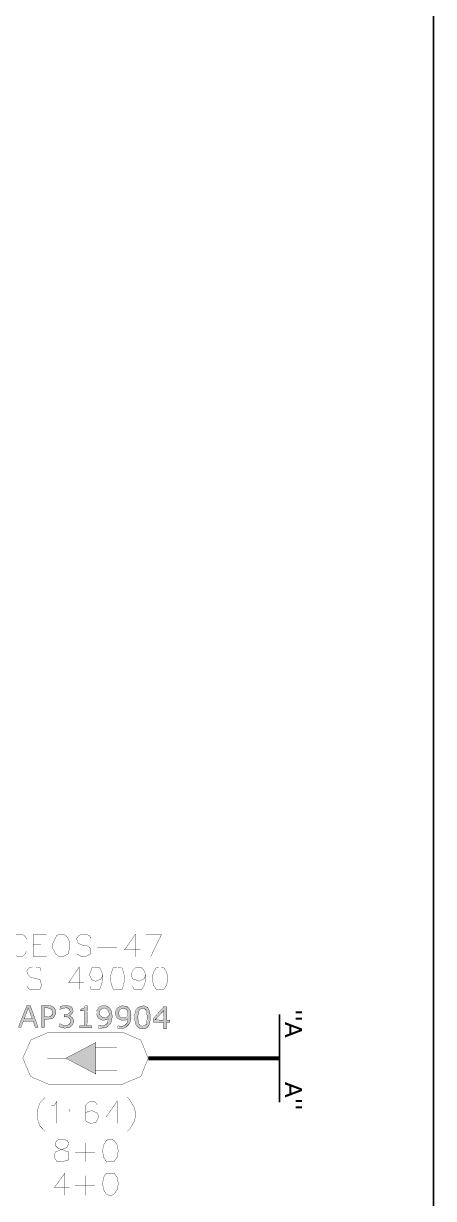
# Model space of a CAD drawing. Header units: millimetres. Extents: x 688550 to 690417, y 7458888 to 7459543.
# Drawn here: x 690355.4 to 690416.9, y 7459190.4 to 7459366.8 of the extents above; entities that cross this region are included whole.
import ezdxf
from ezdxf.enums import TextEntityAlignment as Align

# ---------------------------------------------------------------- set-up
doc = ezdxf.new("R2010")
doc.units = ezdxf.units.MM
doc.header["$LTSCALE"] = 3
doc.header["$MEASUREMENT"] = 0
for name, color, linetype in [('H', 7, 'Continuous'), ('label_cabos', 7, 'Continuous'), ('P', 7, 'Continuous')]:
    doc.layers.add(name, color=color, linetype=linetype)
doc.styles.add('siredit', font='verdana.ttf')

msp = doc.modelspace()

# ---------------------------------------------------------------- hatches: boundary and pattern name
at = {"layer": 'H', "linetype": 'Continuous'}
for points in [[(690357.13, 7459216.04), (690356.83, 7459217.01), (690356.68, 7459217.37), (690356.16, 7459219), (690355.5, 7459217.37), (690356.68, 7459217.37), (690356.83, 7459217.01), (690355.42, 7459217.01), (690355.05, 7459216.11), (690354.61, 7459216.11), (690355.87, 7459219.37), (690356.46, 7459219.37), (690357.57, 7459216.04), (690357.13, 7459216.04)], [(690358.09, 7459216.04), (690358.09, 7459219.37), (690358.98, 7459219.37), (690359.2, 7459219.37), (690359.42, 7459219.3), (690359.87, 7459219.15), (690360.09, 7459218.93), (690360.24, 7459218.49), (690360.24, 7459218.27), (690360.24, 7459218.04), (690360.02, 7459217.67), (690359.87, 7459217.52), (690359.65, 7459217.37), (690359.13, 7459217.3), (690358.98, 7459217.3), (690358.53, 7459217.3), (690358.53, 7459217.67), (690358.9, 7459217.67), (690359.28, 7459217.67), (690359.57, 7459217.82), (690359.79, 7459218.56), (690359.13, 7459219), (690358.53, 7459219), (690358.53, 7459217.67), (690358.53, 7459217.3), (690358.53, 7459216.04), (690358.09, 7459216.04)], [(690361.57, 7459215.97), (690361.28, 7459216.04), (690361.05, 7459216.04), (690360.83, 7459216.11), (690360.75, 7459216.64), (690361.05, 7459216.48), (690361.57, 7459216.34), (690361.79, 7459216.34), (690361.94, 7459216.34), (690362.46, 7459216.93), (690362.46, 7459217.15), (690362.46, 7459217.23), (690361.94, 7459217.6), (690361.79, 7459217.6), (690361.5, 7459217.6), (690361.5, 7459217.97), (690361.79, 7459217.97), (690362.09, 7459218.04), (690362.38, 7459218.41), (690362.38, 7459218.63), (690361.65, 7459219), (690361.42, 7459219), (690360.98, 7459218.78), (690360.83, 7459219.15), (690361.13, 7459219.3), (690361.42, 7459219.37), (690361.65, 7459219.37), (690361.94, 7459219.37), (690362.09, 7459219.37), (690362.46, 7459219.23), (690362.76, 7459219), (690362.83, 7459218.71), (690362.83, 7459218.41), (690362.76, 7459218.19), (690362.31, 7459217.9), (690362.83, 7459217.45), (690362.91, 7459217.3), (690362.91, 7459217.08), (690362.83, 7459216.71), (690362.68, 7459216.34), (690362.31, 7459216.04), (690361.87, 7459215.97), (690361.57, 7459215.97)], [(690365.64, 7459215.97), (690363.87, 7459216.04), (690363.87, 7459216.34), (690364.53, 7459216.34), (690364.53, 7459218.56), (690363.87, 7459218.56), (690363.87, 7459218.86), (690364.09, 7459218.86), (690364.98, 7459219.3), (690364.98, 7459216.34), (690365.64, 7459216.34), (690365.64, 7459215.97)], [(690366.98, 7459215.89), (690366.68, 7459216.41), (690367.35, 7459216.34), (690367.72, 7459216.41), (690368.02, 7459216.71), (690368.16, 7459217.15), (690368.24, 7459217.37), (690368.16, 7459217.67), (690368.24, 7459218.04), (690368.24, 7459218.34), (690368.16, 7459218.56), (690368.02, 7459218.71), (690367.72, 7459218.93), (690367.35, 7459219), (690367.13, 7459218.86), (690366.9, 7459218.63), (690366.83, 7459218.41), (690366.83, 7459218.12), (690366.83, 7459217.97), (690366.98, 7459217.67), (690367.13, 7459217.6), (690367.35, 7459217.52), (690367.5, 7459217.52), (690367.65, 7459217.52), (690367.79, 7459217.52), (690368.16, 7459217.67), (690368.24, 7459217.37), (690367.94, 7459217.23), (690367.57, 7459217.15), (690367.35, 7459217.15), (690367.13, 7459217.15), (690366.83, 7459217.3), (690366.53, 7459217.6), (690366.39, 7459218.04), (690366.39, 7459218.41), (690366.53, 7459218.86), (690366.68, 7459219), (690366.9, 7459219.15), (690367.28, 7459219.3), (690367.65, 7459219.3), (690367.87, 7459219.3), (690368.24, 7459219.08), (690368.53, 7459218.71), (690368.61, 7459218.41), (690368.68, 7459218.04), (690368.68, 7459217.6), (690368.61, 7459217.23), (690368.61, 7459217.01), (690368.53, 7459216.86), (690368.39, 7459216.56), (690368.16, 7459216.34), (690367.94, 7459216.11), (690367.79, 7459216.04), (690367.65, 7459215.97), (690367.28, 7459215.89), (690366.98, 7459215.89)], [(690369.94, 7459215.89), (690369.72, 7459215.89), (690369.57, 7459216.34), (690370.24, 7459216.27), (690370.61, 7459216.41), (690370.76, 7459216.56), (690370.91, 7459216.71), (690371.05, 7459217.08), (690371.05, 7459217.37), (690371.05, 7459217.6), (690371.13, 7459218.04), (690371.05, 7459218.34), (690370.98, 7459218.56), (690370.91, 7459218.71), (690370.24, 7459218.93), (690369.94, 7459218.86), (690369.72, 7459218.34), (690369.72, 7459218.19), (690369.72, 7459217.9), (690369.87, 7459217.67), (690370.24, 7459217.52), (690370.31, 7459217.52), (690370.46, 7459217.52), (690370.68, 7459217.52), (690371.05, 7459217.6), (690371.05, 7459217.37), (690370.76, 7459217.23), (690370.39, 7459217.15), (690370.24, 7459217.15), (690369.94, 7459217.15), (690369.72, 7459217.3), (690369.5, 7459217.37), (690369.35, 7459217.6), (690369.2, 7459218.04), (690369.2, 7459218.19), (690369.2, 7459218.41), (690369.42, 7459218.86), (690369.57, 7459219), (690369.72, 7459219.15), (690370.16, 7459219.3), (690370.46, 7459219.3), (690370.68, 7459219.3), (690371.05, 7459219.08), (690371.28, 7459218.93), (690371.42, 7459218.63), (690371.42, 7459218.56), (690371.5, 7459218.34), (690371.57, 7459217.97), (690371.57, 7459217.82), (690371.57, 7459217.52), (690371.5, 7459217.15), (690371.42, 7459217.01), (690371.42, 7459216.78), (690371.2, 7459216.48), (690371.05, 7459216.27), (690370.76, 7459216.11), (690370.61, 7459216.04), (690370.46, 7459215.97), (690370.09, 7459215.89), (690369.94, 7459215.89)], [(690372.98, 7459215.82), (690372.54, 7459216.04), (690372.39, 7459216.27), (690372.24, 7459216.48), (690372.17, 7459217.15), (690372.17, 7459217.97), (690372.31, 7459218.63), (690372.46, 7459218.86), (690372.54, 7459219.08), (690372.98, 7459219.3), (690373.28, 7459219.3), (690373.2, 7459218.93), (690373.05, 7459218.86), (690372.91, 7459218.78), (690372.76, 7459218.63), (690372.61, 7459218.27), (690372.61, 7459217.97), (690372.61, 7459217.74), (690372.61, 7459217.08), (690372.68, 7459216.71), (690372.83, 7459216.34), (690372.98, 7459216.27), (690373.13, 7459216.19), (690373.35, 7459216.19), (690373.57, 7459216.27), (690373.8, 7459216.48), (690373.94, 7459216.86), (690373.94, 7459217.08), (690373.94, 7459217.37), (690373.94, 7459217.74), (690373.94, 7459218.04), (690373.94, 7459218.27), (690373.87, 7459218.49), (690373.72, 7459218.78), (690373.43, 7459218.93), (690373.2, 7459218.93), (690373.28, 7459219.3), (690373.57, 7459219.3), (690374.02, 7459219.08), (690374.17, 7459218.86), (690374.31, 7459218.63), (690374.39, 7459217.97), (690374.39, 7459217.52), (690374.39, 7459217.15), (690374.24, 7459216.48), (690374.09, 7459216.27), (690374.02, 7459216.04), (690373.57, 7459215.82), (690372.98, 7459215.82)], [(690376.39, 7459215.89), (690376.46, 7459216.78), (690374.9, 7459216.86), (690374.9, 7459217.3), (690375.13, 7459217.15), (690376.46, 7459217.15), (690376.46, 7459218.63), (690375.13, 7459217.15), (690374.9, 7459217.3), (690376.46, 7459219.15), (690376.91, 7459219.15), (690376.91, 7459217.15), (690377.35, 7459217.15), (690377.35, 7459216.78), (690376.83, 7459216.78), (690376.83, 7459215.89), (690376.39, 7459215.89)], [(690366.24, 7459209.08), (690361.79, 7459211.45), (690366.24, 7459213.82), (690366.24, 7459209.08)]]:
    msp.add_hatch(color=256, dxfattribs=at).paths.add_polyline_path(points)

# ---------------------------------------------------------------- linework, layer by layer
msp.add_lwpolyline([(689490.27, 7459543.25), (690416.91, 7459543.25), (690416.91, 7458888.05), (689490.27, 7458888.05)], close=True)
at = {"layer": 'label_cabos', "linetype": 'Continuous'}
msp.add_line((690393.81, 7459218.02), (690393.81, 7459204.88), dxfattribs=at)
at = {"layer": 'label_cabos', "color": 5, "linetype": 'Continuous', "const_width": 0.6}
msp.add_lwpolyline([(690393.81, 7459211.45), (690374.09, 7459211.45)], dxfattribs=at)
at = {"layer": 'P', "const_width": 0.0462}
for points in [[(690355.87, 7459229.3), (690355.5, 7459229.9), (690355.13, 7459230.04), (690354.53, 7459230.04), (690354.09, 7459229.9), (690353.72, 7459229.45), (690353.5, 7459228.71), (690353.5, 7459227.9), (690353.72, 7459227.53), (690353.72, 7459227.15), (690354.09, 7459226.93), (690354.53, 7459226.71), (690355.13, 7459226.71), (690355.5, 7459226.93), (690355.87, 7459227.53)], [(690356.83, 7459226.71), (690356.83, 7459230.04), (690358.83, 7459230.04)], [(690360.75, 7459230.04), (690360.39, 7459229.9), (690360.16, 7459229.45), (690359.79, 7459228.71), (690359.79, 7459227.9), (690360.02, 7459227.53), (690360.16, 7459227.15), (690360.75, 7459226.71), (690361.35, 7459226.71), (690361.72, 7459226.93), (690362.16, 7459227.15), (690362.16, 7459227.53), (690362.31, 7459227.9), (690362.31, 7459228.71), (690362.16, 7459229.3), (690361.72, 7459229.9), (690361.35, 7459230.04), (690360.75, 7459230.04)], [(690365.5, 7459229.45), (690365.27, 7459229.9), (690364.68, 7459230.04), (690364.09, 7459230.04), (690363.72, 7459229.9), (690363.35, 7459229.45), (690363.5, 7459228.86), (690363.94, 7459228.49), (690364.9, 7459228.34), (690365.27, 7459228.12), (690365.5, 7459227.75), (690365.5, 7459227.15), (690364.68, 7459226.71), (690364.09, 7459226.71), (690363.72, 7459226.93), (690363.35, 7459227.15)], [(690372.17, 7459226.71), (690372.17, 7459230.04), (690370.54, 7459227.75), (690372.91, 7459227.75)], [(690373.72, 7459230.04), (690376.09, 7459230.04), (690374.46, 7459226.71)], [(690356.83, 7459228.49), (690358.02, 7459228.49)], [(690366.46, 7459228.12), (690369.42, 7459228.12)], [(690356.83, 7459226.71), (690358.83, 7459226.71)], [(690358.02, 7459224.56), (690357.87, 7459225.01), (690357.27, 7459225.15), (690356.68, 7459225.15), (690356.24, 7459225.01), (690355.87, 7459224.56), (690356.09, 7459223.97), (690356.46, 7459223.6), (690357.42, 7459223.38), (690357.87, 7459223.23), (690358.02, 7459222.64), (690358.02, 7459222.26), (690357.87, 7459221.82), (690357.27, 7459221.82), (690356.68, 7459221.82), (690356.24, 7459221.82), (690355.87, 7459222.26)], [(690363.72, 7459221.82), (690363.72, 7459225.15), (690362.16, 7459222.78), (690364.46, 7459222.78)], [(690367.28, 7459223.97), (690367.05, 7459223.38), (690366.24, 7459223.01), (690365.64, 7459223.23), (690365.27, 7459223.97), (690365.5, 7459224.56), (690365.64, 7459225.01), (690366.24, 7459225.15), (690366.83, 7459225.01), (690367.05, 7459224.56), (690367.28, 7459223.97), (690367.28, 7459223.23), (690367.05, 7459222.41), (690366.83, 7459221.82), (690366.24, 7459221.82), (690365.5, 7459221.82), (690365.5, 7459222.26)], [(690369.42, 7459225.15), (690368.83, 7459225.01), (690368.61, 7459224.41), (690368.39, 7459223.6), (690368.39, 7459223.23), (690368.61, 7459222.41), (690368.83, 7459221.82), (690369.42, 7459221.82), (690370.16, 7459221.82), (690370.39, 7459222.41), (690370.54, 7459223.23), (690370.54, 7459223.6), (690370.39, 7459224.41), (690370.16, 7459225.01), (690369.57, 7459225.15)], [(690373.72, 7459223.97), (690373.5, 7459223.38), (690373.13, 7459223.23), (690372.76, 7459223.01), (690372.17, 7459223.23), (690371.72, 7459223.38), (690371.57, 7459223.97), (690371.72, 7459224.56), (690372.17, 7459225.01), (690372.54, 7459225.15), (690373.13, 7459225.01), (690373.5, 7459224.56), (690373.72, 7459223.97), (690373.72, 7459223.23), (690373.5, 7459222.41), (690373.13, 7459221.82), (690372.76, 7459221.82), (690372.31, 7459221.82), (690371.94, 7459221.82), (690371.72, 7459222.26)], [(690375.65, 7459225.15), (690375.28, 7459225.01), (690374.9, 7459224.41), (690374.68, 7459223.6), (690374.68, 7459223.23), (690374.9, 7459222.41), (690375.28, 7459221.82), (690375.65, 7459221.82), (690376.09, 7459221.82), (690376.46, 7459221.82), (690376.83, 7459222.41), (690377.06, 7459223.23), (690377.06, 7459223.6), (690376.83, 7459224.41), (690376.46, 7459225.01), (690376.09, 7459225.15), (690375.65, 7459225.15)], [(690357.57, 7459216.11), (690356.39, 7459219.37), (690355.87, 7459219.37), (690354.61, 7459216.11), (690355.05, 7459216.11), (690355.35, 7459217.01), (690356.83, 7459217.01), (690357.13, 7459216.11), (690357.57, 7459216.11), (690357.57, 7459216.11)], [(690356.68, 7459217.37), (690355.5, 7459217.37), (690356.09, 7459219), (690356.68, 7459217.37), (690356.68, 7459217.37)], [(690360.24, 7459218.34), (690360.16, 7459218.71), (690359.94, 7459219.08), (690359.57, 7459219.3), (690359.13, 7459219.37), (690358.09, 7459219.37), (690358.09, 7459216.11), (690358.53, 7459216.11), (690358.53, 7459217.3), (690358.98, 7459217.3), (690359.42, 7459217.37), (690359.87, 7459217.52), (690360.09, 7459217.9), (690360.24, 7459218.27), (690360.24, 7459218.34), (690360.24, 7459218.34)], [(690359.79, 7459218.34), (690359.72, 7459218.04), (690359.42, 7459217.74), (690359.05, 7459217.67), (690358.53, 7459217.67), (690358.53, 7459219), (690358.98, 7459219), (690359.28, 7459218.93), (690359.57, 7459218.78), (690359.79, 7459218.41), (690359.79, 7459218.34), (690359.79, 7459218.34)], [(690362.61, 7459217.6), (690362.31, 7459217.82), (690362.54, 7459218.04), (690362.83, 7459218.49), (690362.76, 7459218.86), (690362.61, 7459219.15), (690362.24, 7459219.3), (690361.87, 7459219.37), (690361.42, 7459219.37), (690360.91, 7459219.23), (690360.83, 7459218.78), (690361.2, 7459218.93), (690361.65, 7459219), (690362.01, 7459219), (690362.31, 7459218.78), (690362.38, 7459218.41), (690362.16, 7459218.12), (690361.79, 7459218.04), (690361.5, 7459218.04), (690361.5, 7459217.67), (690361.94, 7459217.67), (690362.24, 7459217.52), (690362.38, 7459217.3), (690362.46, 7459216.93), (690362.31, 7459216.56), (690361.94, 7459216.41), (690361.65, 7459216.34), (690361.35, 7459216.41), (690360.83, 7459216.64), (690360.68, 7459216.19), (690360.98, 7459216.11), (690361.57, 7459215.97), (690362.09, 7459216.04), (690362.46, 7459216.19), (690362.76, 7459216.48), (690362.91, 7459216.93), (690362.83, 7459217.3), (690362.68, 7459217.6), (690362.61, 7459217.6), (690362.61, 7459217.6)], [(690365.57, 7459216.04), (690365.57, 7459216.34), (690364.9, 7459216.34), (690364.98, 7459219.3), (690364.61, 7459219.3), (690364.46, 7459219), (690364.09, 7459218.86), (690363.87, 7459218.56), (690364.53, 7459218.56), (690364.53, 7459216.34), (690363.8, 7459216.34), (690363.8, 7459216.04), (690365.57, 7459216.04), (690365.57, 7459216.04)], [(690368.68, 7459217.82), (690368.61, 7459218.41), (690368.39, 7459218.93), (690368.02, 7459219.23), (690367.57, 7459219.37), (690367.28, 7459219.37), (690366.83, 7459219.23), (690366.53, 7459218.86), (690366.31, 7459218.49), (690366.31, 7459218.12), (690366.46, 7459217.74), (690366.61, 7459217.45), (690366.98, 7459217.23), (690367.35, 7459217.15), (690367.72, 7459217.23), (690368.09, 7459217.37), (690368.02, 7459216.78), (690367.72, 7459216.48), (690367.35, 7459216.34), (690367.05, 7459216.34), (690366.68, 7459216.41), (690366.61, 7459215.97), (690366.98, 7459215.97), (690367.57, 7459216.04), (690367.87, 7459216.11), (690368.16, 7459216.34), (690368.39, 7459216.56), (690368.53, 7459216.86), (690368.61, 7459217.23), (690368.68, 7459217.6), (690368.68, 7459217.82), (690368.68, 7459217.82)], [(690368.24, 7459217.9), (690367.94, 7459217.6), (690367.65, 7459217.52), (690367.35, 7459217.6), (690367.05, 7459217.67), (690366.83, 7459217.97), (690366.76, 7459218.41), (690366.98, 7459218.78), (690367.35, 7459219), (690367.65, 7459218.93), (690367.94, 7459218.78), (690368.16, 7459218.49), (690368.24, 7459218.12), (690368.24, 7459217.9), (690368.24, 7459217.9)], [(690371.5, 7459217.82), (690371.5, 7459218.41), (690371.35, 7459218.71), (690371.13, 7459219), (690370.91, 7459219.23), (690370.46, 7459219.3), (690370.09, 7459219.3), (690369.72, 7459219.15), (690369.35, 7459218.86), (690369.2, 7459218.49), (690369.2, 7459218.04), (690369.28, 7459217.67), (690369.5, 7459217.45), (690369.87, 7459217.23), (690370.16, 7459217.15), (690370.61, 7459217.15), (690370.98, 7459217.3), (690370.91, 7459216.71), (690370.61, 7459216.41), (690370.24, 7459216.27), (690369.87, 7459216.27), (690369.57, 7459216.34), (690369.5, 7459215.97), (690369.87, 7459215.89), (690370.46, 7459215.97), (690370.76, 7459216.11), (690370.98, 7459216.34), (690371.2, 7459216.56), (690371.35, 7459216.86), (690371.5, 7459217.23), (690371.5, 7459217.6), (690371.5, 7459217.82), (690371.5, 7459217.82)], [(690371.05, 7459217.9), (690370.83, 7459217.6), (690370.46, 7459217.52), (690370.16, 7459217.52), (690369.87, 7459217.67), (690369.65, 7459217.97), (690369.65, 7459218.41), (690369.87, 7459218.78), (690370.16, 7459218.93), (690370.54, 7459218.93), (690370.83, 7459218.78), (690370.98, 7459218.49), (690371.05, 7459218.04), (690371.05, 7459217.9), (690371.05, 7459217.9)], [(690374.39, 7459217.6), (690374.39, 7459217.97), (690374.24, 7459218.63), (690374.02, 7459219.08), (690373.57, 7459219.3), (690373.28, 7459219.3), (690372.54, 7459219.08), (690372.24, 7459218.71), (690372.09, 7459218.04), (690372.09, 7459217.6), (690372.09, 7459217.15), (690372.24, 7459216.48), (690372.54, 7459216.11), (690372.91, 7459215.89), (690373.5, 7459215.89), (690373.94, 7459216.04), (690374.24, 7459216.48), (690374.39, 7459217.15), (690374.39, 7459217.6), (690374.39, 7459217.6)], [(690373.8, 7459216.56), (690373.57, 7459216.34), (690373.2, 7459216.27), (690372.91, 7459216.34), (690372.68, 7459216.64), (690372.61, 7459216.93), (690372.54, 7459217.45), (690372.54, 7459217.74), (690372.61, 7459218.19), (690372.68, 7459218.49), (690372.83, 7459218.78), (690373.13, 7459218.93), (690373.57, 7459218.86), (690373.8, 7459218.63), (690373.87, 7459218.27), (690373.94, 7459217.74), (690373.94, 7459217.37), (690373.87, 7459217.01), (690373.87, 7459216.64), (690373.8, 7459216.56), (690373.8, 7459216.56)], [(690377.35, 7459216.86), (690377.35, 7459217.15), (690376.83, 7459217.15), (690376.83, 7459219.15), (690376.46, 7459219.23), (690374.83, 7459217.37), (690374.83, 7459216.86), (690376.39, 7459216.86), (690376.39, 7459215.89), (690376.83, 7459215.89), (690376.83, 7459216.86), (690377.35, 7459216.86), (690377.35, 7459216.86)], [(690376.39, 7459217.15), (690375.13, 7459217.23), (690376.46, 7459218.63), (690376.39, 7459217.15), (690376.39, 7459217.15)], [(690359.2, 7459215.38), (690356.46, 7459214.19), (690355.27, 7459211.45), (690356.46, 7459208.71), (690359.2, 7459207.52)], [(690359.2, 7459215.38), (690370.16, 7459215.38)], [(690370.16, 7459207.52), (690372.98, 7459208.71), (690374.09, 7459211.45), (690372.98, 7459214.19), (690370.16, 7459215.38)], [(690366.24, 7459209.08), (690366.24, 7459213.82), (690361.72, 7459211.45), (690366.24, 7459209.08), (690366.24, 7459209.08)], [(690366.09, 7459213), (690369.42, 7459213)], [(690361.72, 7459211.45), (690358.98, 7459211.45)], [(690366.09, 7459209.67), (690369.42, 7459209.67)], [(690370.16, 7459207.52), (690359.2, 7459207.52)], [(690358.61, 7459205.6), (690358.24, 7459205.15), (690357.87, 7459204.78), (690357.64, 7459204.19), (690357.42, 7459203.45), (690357.42, 7459202.63), (690357.64, 7459201.82), (690357.87, 7459201.23), (690358.24, 7459200.86), (690358.61, 7459200.48)], [(690359.57, 7459204.41), (690360.02, 7459204.41), (690360.39, 7459205), (690360.39, 7459201.67)], [(690366.46, 7459204.41), (690366.24, 7459204.78), (690365.87, 7459205), (690365.5, 7459205), (690365.05, 7459204.78), (690364.68, 7459204.41), (690364.68, 7459203.45), (690364.68, 7459202.63), (690364.68, 7459202.04), (690365.05, 7459201.82), (690365.5, 7459201.67), (690366.24, 7459201.82), (690366.68, 7459202.63), (690366.46, 7459203.23), (690365.64, 7459203.59), (690365.05, 7459203.45), (690364.68, 7459203.23), (690364.68, 7459202.63)], [(690369.42, 7459201.67), (690369.42, 7459205), (690367.79, 7459202.63), (690370.16, 7459202.63)], [(690370.98, 7459205.6), (690371.35, 7459205.15), (690371.57, 7459204.78), (690371.94, 7459204.19), (690372.17, 7459203.45), (690372.17, 7459202.63), (690371.94, 7459201.82), (690371.57, 7459201.23), (690371.35, 7459200.86), (690370.98, 7459200.48)], [(690362.31, 7459203.82), (690362.31, 7459203.45), (690362.31, 7459203.82)], [(690360.75, 7459199.3), (690360.39, 7459199.08), (690360.16, 7459198.71), (690360.16, 7459198.34), (690360.61, 7459197.89), (690361.2, 7459197.74), (690361.72, 7459197.52), (690362.16, 7459197.37), (690362.16, 7459196.93), (690362.16, 7459196.56), (690362.16, 7459196.19), (690361.35, 7459195.97), (690360.75, 7459195.97), (690360.39, 7459195.97), (690360.02, 7459196.56), (690360.02, 7459196.93), (690360.16, 7459197.37), (690360.98, 7459197.74), (690361.57, 7459197.89), (690361.94, 7459198.11), (690362.16, 7459198.71), (690361.94, 7459199.08), (690361.35, 7459199.3), (690360.75, 7459199.3)], [(690368.24, 7459199.3), (690367.79, 7459199.08), (690367.42, 7459198.48), (690367.28, 7459197.74), (690367.28, 7459197.37), (690367.42, 7459196.56), (690367.79, 7459195.97), (690368.24, 7459195.97), (690368.61, 7459195.97), (690368.98, 7459195.97), (690369.42, 7459196.56), (690369.57, 7459197.37), (690369.57, 7459197.74), (690369.42, 7459198.48), (690368.98, 7459199.08), (690368.61, 7459199.3), (690368.24, 7459199.3)], [(690363.13, 7459197.37), (690366.09, 7459197.37)], [(690364.68, 7459198.71), (690364.68, 7459195.97)], [(690361.57, 7459190.85), (690361.57, 7459194.19), (690360.02, 7459192.04), (690362.31, 7459192.04)], [(690364.68, 7459193.82), (690364.68, 7459190.85)], [(690368.24, 7459194.19), (690367.79, 7459194.19), (690367.42, 7459193.59), (690367.28, 7459192.86), (690367.28, 7459192.41), (690367.42, 7459191.67), (690367.79, 7459191.07), (690368.24, 7459190.85), (690368.61, 7459190.85), (690368.98, 7459191.07), (690369.42, 7459191.67), (690369.57, 7459192.41), (690369.57, 7459192.86), (690369.42, 7459193.59), (690368.98, 7459194.19), (690368.61, 7459194.19), (690368.24, 7459194.19)], [(690363.13, 7459192.41), (690366.09, 7459192.41)]]:
    msp.add_lwpolyline(points, dxfattribs=at)

# ---------------------------------------------------------------- texts
at = {"layer": 'label_cabos', "linetype": 'Continuous', "style": 'siredit'}
msp.add_text("''A      A''", height=2.535, rotation=270, dxfattribs=at).set_placement((690395.89, 7459211.22), align=Align.MIDDLE_CENTER)

doc.saveas('drawing.dxf')
